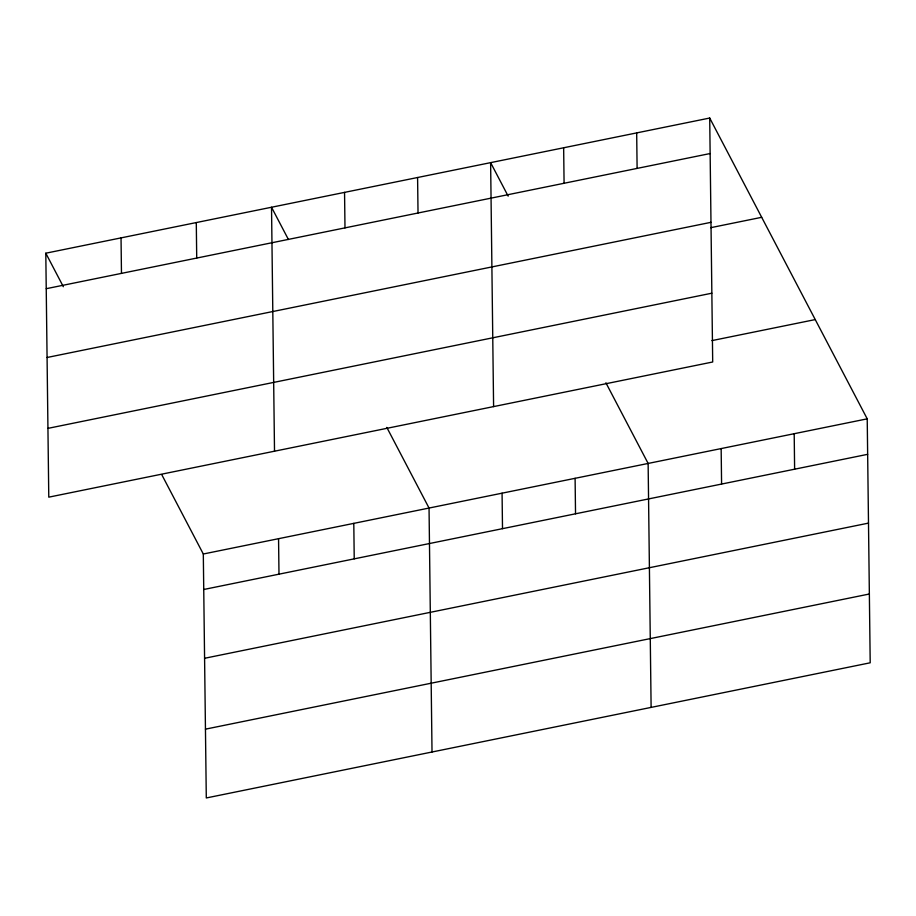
<?xml version="1.0" encoding="UTF-8"?>
<svg xmlns="http://www.w3.org/2000/svg" width="916" height="916" viewBox="0 0 916 916"><rect width="100%" height="100%" fill="white"/><g stroke="black" fill="none" stroke-linecap="round" stroke-linejoin="round"><path stroke-width="1.37" d="M709.705 118.038L712.694 361.992L48.777 497.159L45.8 253.205L709.705 118.038L867.223 418.841L870.2 662.795L206.295 797.962L203.306 554.008L161.731 474.591M46.235 288.7L710.14 153.533M47.071 357.492L710.988 222.325M710.702 227.683L761.688 217.31M47.941 428.367L711.847 293.2M711.892 340.615L815.24 319.581M203.306 554.008L867.223 418.841M203.741 589.492L867.658 454.325M204.589 658.283L868.494 523.116M205.447 729.159L869.364 594.003M508.162 196.15L490.621 162.647L493.598 406.601M605.9 382.796L648.127 463.439L651.116 707.392M288.425 239.511L271.525 207.256L274.514 451.21M386.804 427.394L429.043 508.048L432.02 752.002M45.8 253.205L63.341 286.708M794.195 433.703L794.619 469.198M721.155 448.577L721.59 484.06M636.677 132.912L637.112 168.395M575.099 478.312L575.534 513.796M563.649 147.785L564.084 183.269M502.071 493.186L502.506 528.669M417.593 177.521L418.028 213.004M353.794 523.368L354.229 558.852M344.553 192.383L344.989 227.878M278.556 538.688L278.991 574.172M196.287 222.577L196.722 258.06M121.038 237.885L121.473 273.38"/></g></svg>
